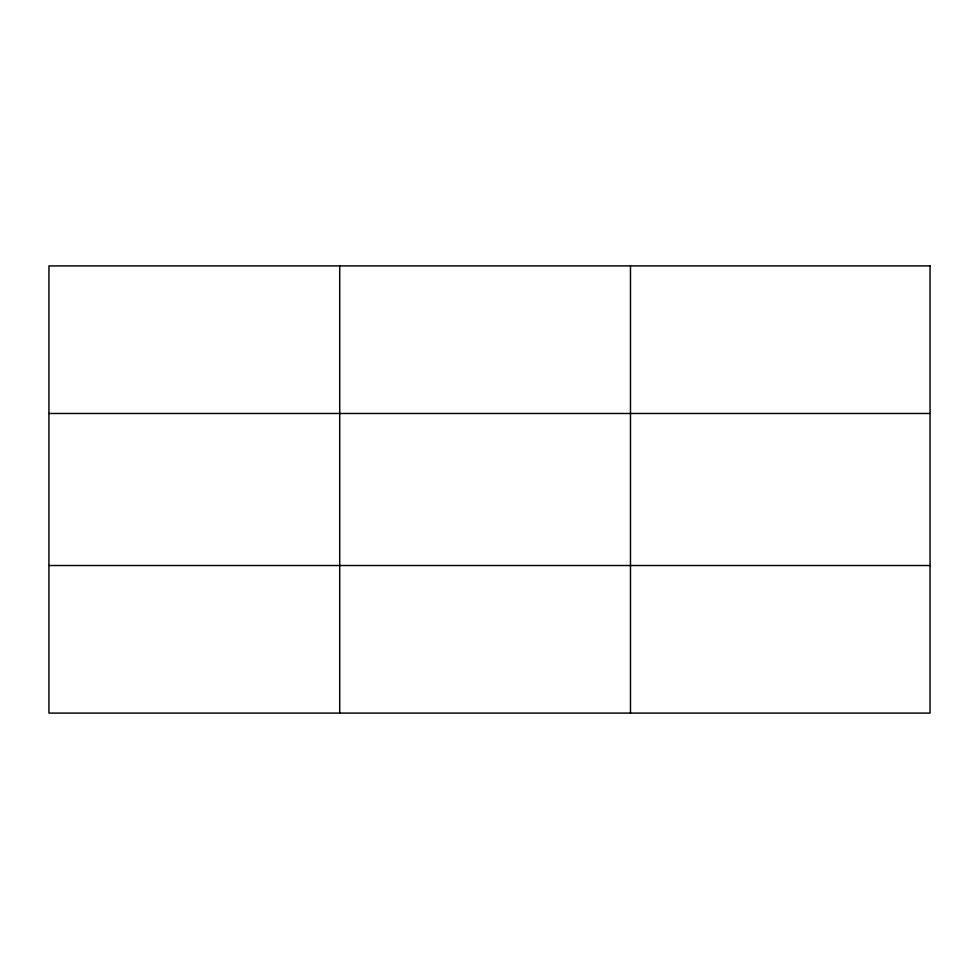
<?xml version="1.0" encoding="UTF-8"?>
<svg xmlns="http://www.w3.org/2000/svg" width="979" height="979" viewBox="0 0 979 979"><rect width="100%" height="100%" fill="white"/><g stroke="black" fill="none" stroke-linecap="round" stroke-linejoin="round"><path stroke-width="1.47" d="M339.713 713.091L339.713 265.909M630.476 713.091L630.476 265.909M48.95 413.481L930.05 413.481M48.95 565.519L930.05 565.519M930.05 265.909L930.05 713.091L48.95 713.091L48.95 265.909L930.05 265.909"/></g></svg>
